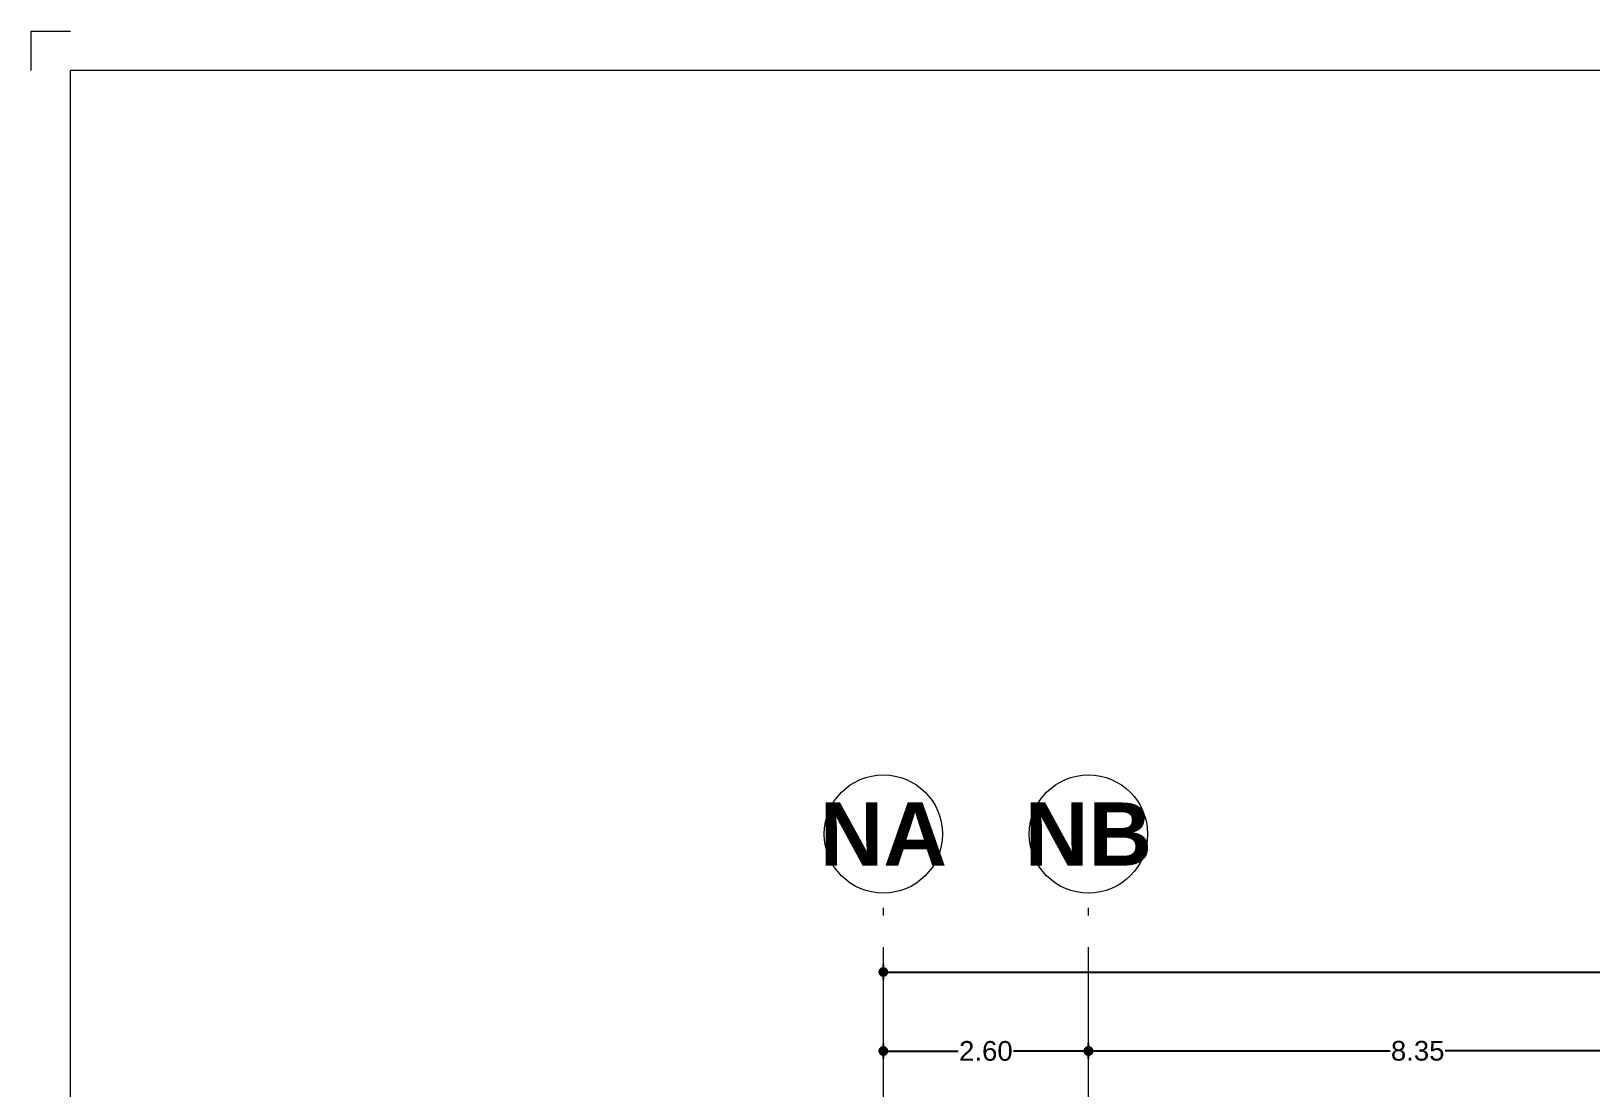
# Model space of a CAD drawing. Header units: metres. Extents: x -22 to 564, y 0 to 143.
# Drawn here: x 274.08 to 293.87, y 56.07 to 69.48 of the extents above; entities that cross this region are included whole.
import ezdxf
from ezdxf.enums import TextEntityAlignment as Align

# ---------------------------------------------------------------- set-up
doc = ezdxf.new("R2010")
doc.units = ezdxf.units.M
doc.linetypes.add('EJES630', pattern=[6.3, 5.5, -0.4, 0, -0.4])
for name, color, linetype in [('COTAS EJES', 8, 'Continuous'), ('EJES BOLAS', 11, 'Continuous'), ('EJES TEXTOS', 3, 'Continuous')]:
    doc.layers.add(name, color=color, linetype=linetype)
doc.layers.add('EJES', color=11, linetype='EJES630', lineweight=0)
doc.layers.add('XREF PIE 1.100$0$G-ANNO-TTLB', color=7, linetype='Continuous', lineweight=9)
doc.styles.add('COTAS', font='arial.ttf')
doc.styles.add('EJES', font='arialbd.ttf', dxfattribs={"height": 0.8})
doc.dimstyles.new('100 EJES', dxfattribs={"dimtxt": 0.25, "dimasz": 0.125, "dimexe": 0.1, "dimexo": 0.1, "dimgap": 0.025, "dimtad": 0, "dimtih": 1, "dimtoh": 1, "dimzin": 1, "dimdsep": 46, "dimtxsty": 'COTAS', "dimblk": 'DOT', "dimcen": 0.1, "dimclrd": 256, "dimclre": 256, "dimclrt": 7, "dimadec": 0, "dimazin": 1, "dimtfac": 1, "dimtofl": 0, "dimtmove": 2, "dimatfit": 3, "dimfxl": 1, "dimtolj": 1, "dimtzin": 1, "dimlwd": 25, "dimlwe": -1, "dimarcsym": 0})

# ---------------------------------------------------------------- blocks, each defined once
blk = doc.blocks.new('XREF PIE 1.100$0$ZUM-TB-XX-PP_PIE DE PLANO - ZUM_TB_PP_XX__PIE DE PLANO 90x60cm-1443826-PLANTA BAJA GENERAL')
at = {"layer": 'XREF PIE 1.100$0$G-ANNO-TTLB'}
for p, q in [((-0.4682, 0.6), (-0.4632, 0.6)), ((-0.4682, 0.595), (-0.4682, 0.6))]:
    blk.add_line(p, q, dxfattribs=at)
at = {"layer": 'XREF PIE 1.100$0$G-ANNO-TTLB', "lineweight": 20}
for p in [(0.3018, 0.595), (-0.4632, 0.005)]:
    blk.add_line(p, (-0.4632, 0.595), dxfattribs=at)
blk = doc.blocks.new('EJE')
at = {"linetype": 'Continuous', "lineweight": 5}
blk.add_circle((0, 0), 0.75, dxfattribs=at)
at = {"layer": 'EJES TEXTOS', "style": 'EJES'}
blk.add_attdef('EJE', text='', height=0.8, dxfattribs=at).set_placement((0, 0), align=Align.MIDDLE_CENTER)
blk = doc.blocks.new('_DOT')
at = {"color": 0, "linetype": 'ByBlock', "lineweight": -2}
blk.add_line((-0.5, 0), (-1, 0), dxfattribs=at)
at = {"color": 0, "linetype": 'ByBlock', "lineweight": -2, "const_width": 0.5}
blk.add_lwpolyline([(-0.25, 0, 1), (0.25, 0, 1)], format="xyb", close=True, dxfattribs=at)
blk = doc.blocks.new('*D84')
at = {"layer": 'COTAS EJES', "transparency": 16777216}
for p, q in [((287.489, 56.451), (287.489, 56.648)), ((295.839, 56.451), (295.839, 56.648))]:
    blk.add_line(p, q, dxfattribs=at)
at = {"layer": 'COTAS EJES', "lineweight": 25, "transparency": 16777216}
for p, q in [((287.614, 56.548), (291.313, 56.548)), ((295.714, 56.548), (292.014, 56.548))]:
    blk.add_line(p, q, dxfattribs=at)
at = {"layer": 'COTAS EJES', "lineweight": 25, "transparency": 16777216, "xscale": 0.125, "yscale": 0.125, "zscale": 0.125, "rotation": 180}
blk.add_blockref('_DOT', (287.489, 56.548), dxfattribs=at)
at = {"layer": 'COTAS EJES', "lineweight": 25, "transparency": 16777216, "xscale": 0.125, "yscale": 0.125, "zscale": 0.125}
blk.add_blockref('_DOT', (295.839, 56.548), dxfattribs=at)
at = {"layer": 'COTAS EJES', "color": 7, "transparency": 16777216, "insert": (291.664, 56.548), "char_height": 0.25, "attachment_point": 5, "style": 'COTAS'}
blk.add_mtext('\\A1;8.35', dxfattribs=at)
blk = doc.blocks.new('*D74')
at = {"layer": 'COTAS EJES', "transparency": 16777216}
for p, q in [((284.888, 56.449), (284.888, 56.646)), ((287.489, 56.449), (287.489, 56.646))]:
    blk.add_line(p, q, dxfattribs=at)
at = {"layer": 'COTAS EJES', "lineweight": 25, "transparency": 16777216}
for p, q in [((285.013, 56.546), (285.837, 56.546)), ((287.364, 56.546), (286.54, 56.546))]:
    blk.add_line(p, q, dxfattribs=at)
at = {"layer": 'COTAS EJES', "lineweight": 25, "transparency": 16777216, "xscale": 0.125, "yscale": 0.125, "zscale": 0.125, "rotation": 180}
blk.add_blockref('_DOT', (284.888, 56.546), dxfattribs=at)
at = {"layer": 'COTAS EJES', "lineweight": 25, "transparency": 16777216, "xscale": 0.125, "yscale": 0.125, "zscale": 0.125}
blk.add_blockref('_DOT', (287.489, 56.546), dxfattribs=at)
at = {"layer": 'COTAS EJES', "color": 7, "transparency": 16777216, "insert": (286.188, 56.546), "char_height": 0.25, "attachment_point": 5, "style": 'COTAS'}
blk.add_mtext('\\A1;2.60', dxfattribs=at)
blk = doc.blocks.new('*D75')
at = {"layer": 'COTAS EJES', "transparency": 16777216}
for p, q in [((284.888, 57.451), (284.888, 57.648)), ((337.609, 57.417), (337.609, 57.648))]:
    blk.add_line(p, q, dxfattribs=at)
at = {"layer": 'COTAS EJES', "lineweight": 25, "transparency": 16777216}
for p, q in [((285.013, 57.548), (310.803, 57.548)), ((337.484, 57.548), (311.694, 57.548))]:
    blk.add_line(p, q, dxfattribs=at)
at = {"layer": 'COTAS EJES', "lineweight": 25, "transparency": 16777216, "xscale": 0.125, "yscale": 0.125, "zscale": 0.125, "rotation": 180}
blk.add_blockref('_DOT', (284.888, 57.548), dxfattribs=at)
at = {"layer": 'COTAS EJES', "lineweight": 25, "transparency": 16777216, "xscale": 0.125, "yscale": 0.125, "zscale": 0.125}
blk.add_blockref('_DOT', (337.609, 57.548), dxfattribs=at)
at = {"layer": 'COTAS EJES', "color": 7, "transparency": 16777216, "insert": (311.249, 57.548), "char_height": 0.25, "attachment_point": 5, "style": 'COTAS'}
blk.add_mtext('\\A1;52.72', dxfattribs=at)

msp = doc.modelspace()

# ---------------------------------------------------------------- block references
at = {"layer": 'XREF PIE 1.100$0$G-ANNO-TTLB', "xscale": 100.0000000000004, "yscale": 100.0000000000004, "zscale": 100.0000000000004}
msp.add_blockref('XREF PIE 1.100$0$ZUM-TB-XX-PP_PIE DE PLANO - ZUM_TB_PP_XX__PIE DE PLANO 90x60cm-1443826-PLANTA BAJA GENERAL', (320.902, 9.479), dxfattribs=at)

# ---------------------------------------------------------------- next in the draw order: linework, layer by layer
at = {"layer": 'EJES'}
for p, q in [((284.888, 33.163), (284.888, 58.548)), ((287.489, 33.163), (287.489, 58.548))]:
    msp.add_line(p, q, dxfattribs=at)

# ---------------------------------------------------------------- next in the draw order: block references
at = {"layer": 'EJES BOLAS'}
for p, values in [((284.888, 59.298, 0), {'EJE': 'NA'}), ((287.489, 59.298, 0), {'EJE': 'NB'})]:
    msp.add_blockref('EJE', p, dxfattribs=at).add_auto_attribs(values)

# ---------------------------------------------------------------- next in the draw order: dimensions: what is measured, and where the dimension line sits
at = {"layer": 'COTAS EJES'}
for base, p1, p2, picture, middle in [((337.609, 57.548, -0.001), (284.888, 57.351, 0), (337.609, 57.317, 0), '*D75', (311.249, 57.548, -0.001)), ((287.489, 56.546, 0), (284.888, 56.349, 0), (287.489, 56.349, 0), '*D74', (286.188, 56.546, 0)), ((295.839, 56.548, 0), (287.489, 56.351, 0), (295.839, 56.351, 0), '*D84', (291.664, 56.548, 0))]:
    dim = msp.add_linear_dim(base=base, p1=p1, p2=p2, dimstyle='100 EJES', dxfattribs=at)
    dim.commit()
    dim.dimension.update_dxf_attribs({"geometry": picture, "text_midpoint": middle})

doc.saveas('drawing.dxf')
